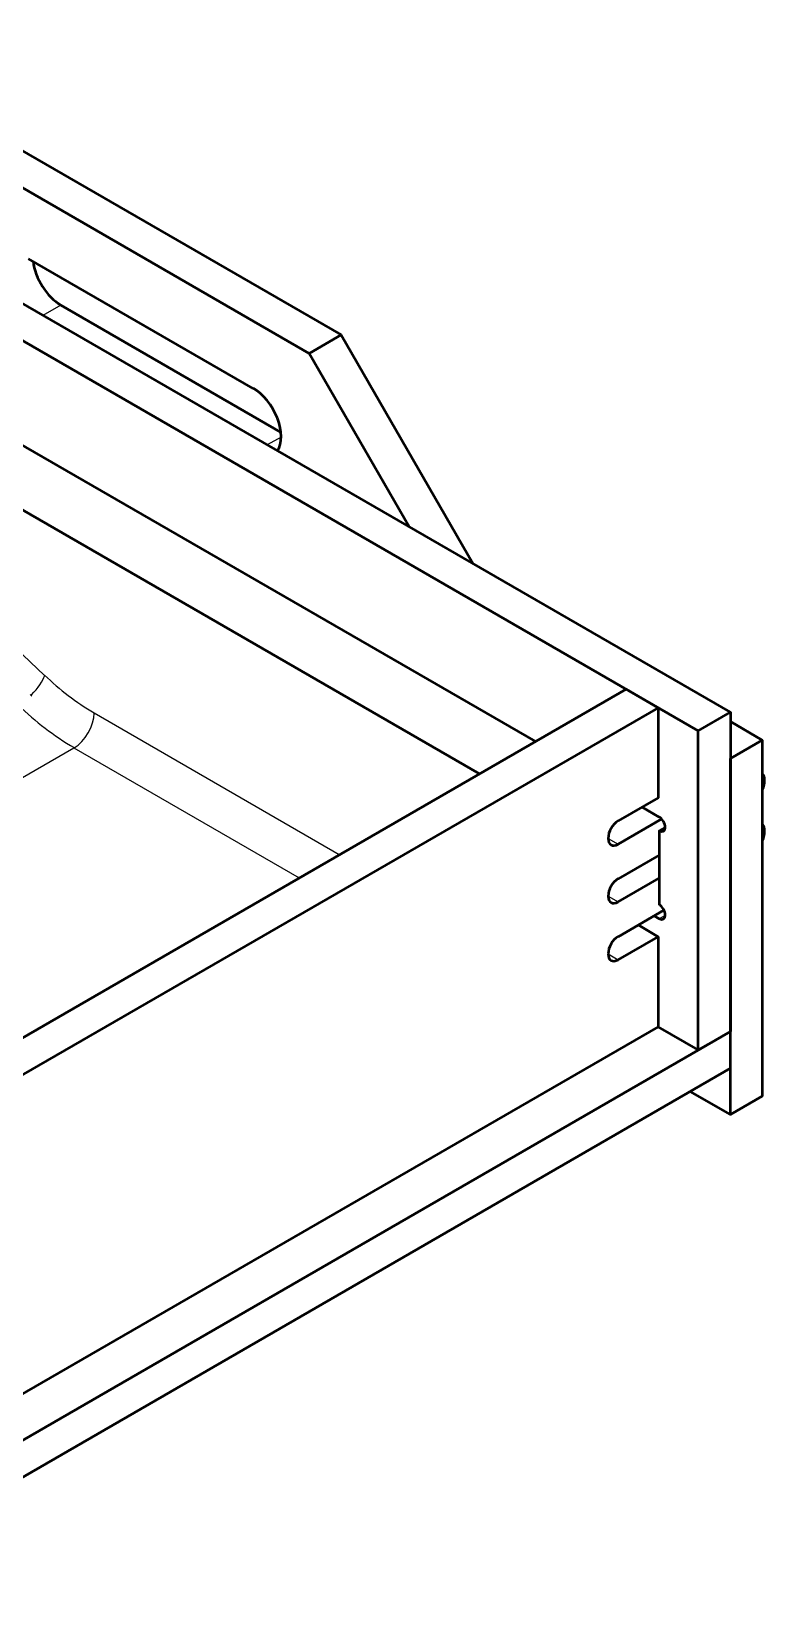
# Model space of a CAD drawing. Header units: inches. Extents: x 15 to 2770, y 903 to 4091.
# Drawn here: x 2584.2 to 2770.4, y 3444.8 to 3845.4 of the extents above; entities that cross this region are included whole.
import ezdxf

# ---------------------------------------------------------------- set-up
doc = ezdxf.new("R2010")
doc.units = ezdxf.units.IN
doc.header["$MEASUREMENT"] = 0

msp = doc.modelspace()

# ---------------------------------------------------------------- linework, layer by layer
at = {"lineweight": 50}
for points in [[(2761.5, 3672.73), (2462.29, 3845.45), (2454.2, 3840.76), (2753.35, 3668.04)], [(2654.6, 3763.74), (2569.25, 3813.08), (2577.34, 3817.77), (2662.7, 3768.49)], [(2712.1, 3665.31), (2482.86, 3797.63)], [(2640.37, 3754.92), (2583.42, 3787.77)], [(2484.07, 3780.53), (2697.86, 3657.09)], [(2591.58, 3776.03), (2647.36, 3743.79)], [(2679.97, 3719.76), (2654.6, 3763.74), (2662.7, 3768.49), (2696.22, 3710.39)], [(2743.19, 3673.88), (2521.25, 3545.76), (2513.16, 3550.44), (2735.03, 3678.57), (2743.19, 3673.88), (2743.19, 3651.01), (2733.03, 3645.17)], [(2753.35, 3587.07), (2753.35, 3668.04), (2761.5, 3672.73), (2761.5, 3591.75), (2753.35, 3587.07), (2743.19, 3592.91), (2531.41, 3470.68)], [(2761.5, 3670.36), (2769.59, 3665.67)], [(2761.5, 3570.64), (2761.5, 3660.99), (2769.59, 3665.67), (2769.59, 3575.33), (2761.5, 3570.64), (2751.34, 3576.48)], [(2733.03, 3639.27), (2744.1, 3645.66)], [(2743.43, 3646.14), (2739.11, 3648.64)], [(2744.95, 3643.53), (2743.43, 3642.61), (2743.43, 3623.88)], [(2743.43, 3636.47), (2733.03, 3630.45)], [(2733.03, 3624.61), (2743.43, 3630.63)], [(2744.65, 3622.54), (2733.03, 3615.78)], [(2738.07, 3618.77), (2743.19, 3615.78), (2743.19, 3592.91)], [(2742.15, 3621.08), (2743.43, 3620.35)], [(2733.03, 3609.94), (2743.19, 3615.78)]]:
    msp.add_lwpolyline(points, dxfattribs=at)
at = {"lineweight": 25}
for points in [[(2587.44, 3682.04), (2484.07, 3780.53)], [(2591.58, 3776.03), (2587.07, 3773.42)], [(2647.49, 3742.57), (2643.96, 3740.56)], [(2662.27, 3636.59), (2600.03, 3672.49)], [(2455.97, 3583.48), (2594.92, 3663.72), (2652.11, 3630.69)], [(2730.47, 3640.73), (2733.03, 3639.27)], [(2730.47, 3626.07), (2733.03, 3624.61)], [(2744.95, 3621.2), (2743.43, 3620.35)], [(2730.47, 3611.4), (2733.03, 3609.94)]]:
    msp.add_lwpolyline(points, dxfattribs=at)
at = {"lineweight": 50}
msp.add_lwpolyline([(2523.32, 3454.2), (2523.32, 3444.83), (2761.5, 3582.38), (2761.5, 3591.75)], close=True, dxfattribs=at)
at = {"lineweight": 25}
for centre, radius, start, end in [((2634, 3730.26), 66.94, 225.9952, 239.5277), ((2633.25, 3728.73), 75.42, 225.9765, 239.4979)]:
    msp.add_arc(centre, radius, start, end, dxfattribs=at)
at = {"lineweight": 50}
msp.add_arc((2570.15, 3690.83), 19.59, 315.1094, 315.8205, dxfattribs=at)
for points in [[(2584.56, 3787.17), (2585.07, 3782.83), (2588.07, 3778.1), (2591.61, 3776.06)], [(2646.55, 3747.33), (2645.27, 3750.59), (2642.93, 3753.5), (2640.4, 3754.96)], [(2646.59, 3739.11), (2647.84, 3740.93), (2647.82, 3744.06), (2646.55, 3747.33)], [(2769.63, 3653.09), (2770.4, 3654.76), (2770.4, 3656.41), (2769.64, 3657.19)], [(2744.99, 3643.53), (2744.99, 3644.5), (2744.3, 3645.68), (2743.46, 3646.17)], [(2733.05, 3645.18), (2731.63, 3644.36), (2730.49, 3642.38), (2730.49, 3640.74)], [(2743.46, 3642.64), (2744.3, 3642.16), (2744.99, 3642.55), (2744.99, 3643.53)], [(2769.63, 3640.19), (2770.4, 3641.86), (2770.4, 3643.51), (2769.64, 3644.29)], [(2730.49, 3640.74), (2730.49, 3639.11), (2731.64, 3638.44), (2733.06, 3639.26)], [(2733.05, 3630.51), (2731.63, 3629.7), (2730.49, 3627.72), (2730.49, 3626.08)], [(2730.49, 3626.08), (2730.49, 3624.45), (2731.64, 3623.78), (2733.06, 3624.6)], [(2744.99, 3621.26), (2744.99, 3622.23), (2744.3, 3623.42), (2743.46, 3623.91)], [(2743.46, 3620.38), (2744.3, 3619.89), (2744.99, 3620.29), (2744.99, 3621.26)], [(2733.05, 3615.85), (2731.63, 3615.04), (2730.49, 3613.05), (2730.49, 3611.42)], [(2730.49, 3611.42), (2730.49, 3609.79), (2731.64, 3609.12), (2733.06, 3609.94)]]:
    msp.add_open_spline(points, degree=3, dxfattribs=at)
at = {"lineweight": 25}
for points in [[(2584.2, 3677.18), (2585.78, 3678.81), (2587.01, 3680.63), (2587.51, 3682.1)], [(2594.96, 3663.71), (2597.77, 3665.33), (2600.06, 3669.29), (2600.05, 3672.54)]]:
    msp.add_open_spline(points, degree=3, dxfattribs=at)

doc.saveas('drawing.dxf')
